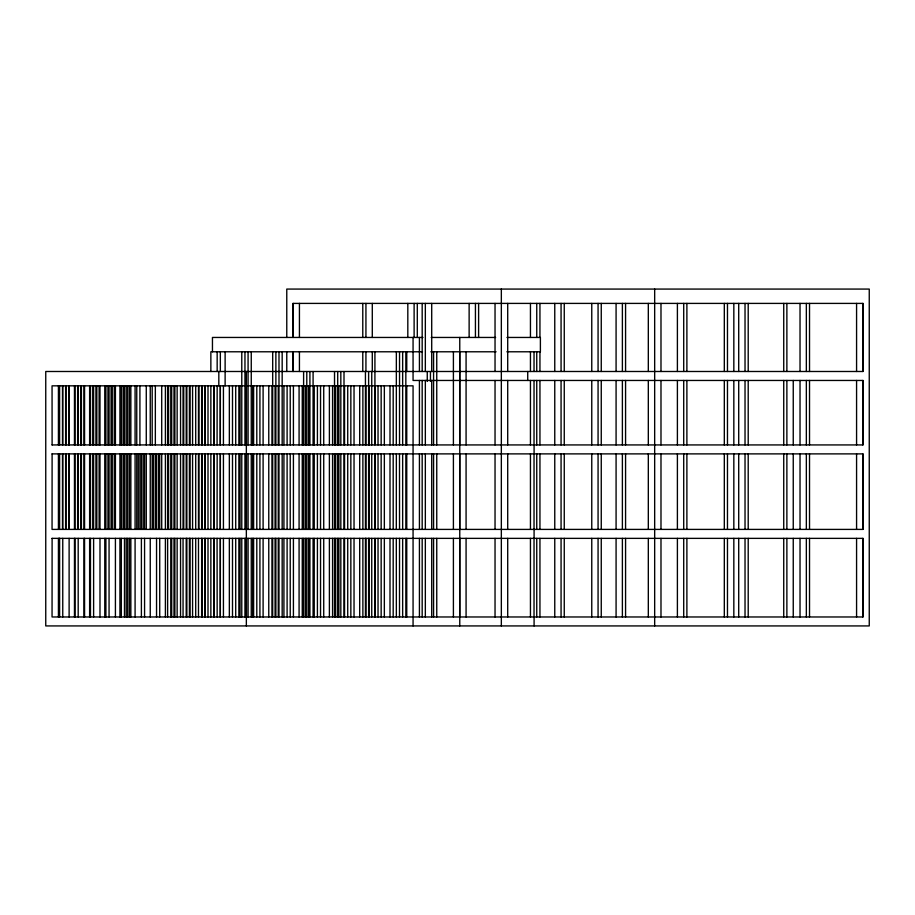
<?xml version="1.0" encoding="UTF-8"?>
<svg xmlns="http://www.w3.org/2000/svg" width="915" height="915" viewBox="0 0 915 915"><rect width="100%" height="100%" fill="white"/><g stroke="black" fill="none" stroke-linecap="round" stroke-linejoin="round"><path stroke-width="1.37" d="M293.132 303.403L293.132 337.452L293.075 303.403L862.948 303.403L862.948 371.49L45.75 371.49L45.75 625.929L869.25 625.929L869.25 289.071L286.772 289.071L286.772 337.452M422.97 337.452L212.452 337.452L212.452 351.783M431.182 337.452L495.633 337.452M506.979 337.452L540.388 337.452L540.388 351.783L506.876 351.783M422.478 351.783L210.862 351.783L210.862 371.49M430.793 351.783L496.09 351.783M52.052 444.93L862.948 444.93L862.948 380.457L413.065 380.457L413.065 337.452M52.052 453.886L862.948 453.886L862.948 529.408L52.052 529.408L52.109 453.886M52.052 538.363L862.948 538.363L862.948 616.973L52.052 616.973L52.109 538.363M862.891 303.403L862.891 371.49M862.891 380.457L862.891 444.93M862.891 453.886L862.891 529.408M862.891 538.363L862.891 616.973M856.577 303.403L856.577 371.49M856.577 380.457L856.577 444.93M856.577 453.886L856.577 529.408M856.577 538.363L856.577 616.973M809.523 303.403L809.523 371.49M809.523 380.457L809.523 444.93M809.523 453.886L809.523 529.408M809.523 538.363L809.523 616.973M806.344 303.403L806.344 371.49M806.344 380.457L806.344 444.93M806.344 453.886L806.344 529.408M806.344 538.363L806.344 616.973M800.03 303.403L800.03 371.49M800.03 380.457L800.03 444.93M800.03 453.886L800.03 529.408M800.03 538.363L800.03 616.973M793.248 380.457L793.248 444.93M793.248 453.886L793.248 529.408M793.248 538.363L793.248 616.973M786.877 303.403L786.877 371.49M786.877 380.457L786.877 444.93M786.877 453.886L786.877 529.408M786.877 538.363L786.877 616.973M783.732 303.403L783.732 371.49M783.732 380.457L783.732 444.93M783.732 453.886L783.732 529.408M783.732 538.363L783.732 616.973M748.207 303.403L748.207 371.49M748.207 380.457L748.207 444.93M748.207 453.886L748.207 529.408M748.207 538.363L748.207 616.973M745.027 303.403L745.027 371.49M745.027 380.457L745.027 444.93M745.027 453.886L745.027 529.408M745.027 538.363L745.027 616.973M738.714 303.403L738.714 371.49M738.714 380.457L738.714 444.93M738.714 453.886L738.714 529.408M738.714 538.363L738.714 616.973M733.83 303.403L733.83 371.49M733.83 380.457L733.83 444.93M733.83 453.886L733.83 529.408M733.83 538.363L733.83 616.973M727.471 303.403L727.471 371.49M727.471 380.457L727.471 444.93M727.471 453.886L727.471 529.408M727.471 538.363L727.471 616.973M724.314 303.403L724.314 371.49M724.314 380.457L724.314 444.93M724.314 453.886L724.314 529.408M724.314 538.363L724.314 616.973M686.89 303.403L686.89 371.49M686.89 380.457L686.89 444.93M686.89 453.886L686.89 529.408M686.89 538.363L686.89 616.973M683.711 303.403L683.711 371.49M683.711 380.457L683.711 444.93M683.711 453.886L683.711 529.408M683.711 538.363L683.711 616.973M677.397 303.403L677.397 371.49M677.397 380.457L677.397 444.93M677.397 453.886L677.397 529.408M677.397 538.363L677.397 616.973M660.985 303.403L660.985 371.49M660.985 380.457L660.985 444.93M660.985 453.886L660.985 529.408M660.985 538.363L660.985 616.973M654.671 289.071L654.671 625.929M648.312 303.403L648.312 371.49M648.312 380.457L648.312 444.93M648.312 453.886L648.312 529.408M648.312 538.363L648.312 616.973M625.574 303.403L625.574 371.49M625.574 380.457L625.574 444.93M625.574 453.886L625.574 529.408M625.574 538.363L625.574 616.973M622.383 303.403L622.383 371.49M622.383 380.457L622.383 444.93M622.383 453.886L622.383 529.408M622.383 538.363L622.383 616.973M616.081 303.403L616.081 371.49M616.081 380.457L616.081 444.93M616.081 453.886L616.081 529.408M616.081 538.363L616.081 616.973M601.258 303.403L601.258 371.49M601.258 380.457L601.258 444.93M601.258 453.886L601.258 529.408M601.258 538.363L601.258 616.973M598.067 303.403L598.067 371.49M598.067 380.457L598.067 444.93M598.067 453.886L598.067 529.408M598.067 538.363L598.067 616.973M591.765 303.403L591.765 371.49M591.765 380.457L591.765 444.93M591.765 453.886L591.765 529.408M591.765 538.363L591.765 616.973M564.258 303.403L564.258 371.49M564.258 380.457L564.258 444.93M564.258 453.886L564.258 529.408M564.258 538.363L564.258 616.973M561.067 303.403L561.067 371.49M561.067 380.457L561.067 444.93M561.067 453.886L561.067 529.408M561.067 538.363L561.067 616.973M554.764 303.403L554.764 371.49M554.764 380.457L554.764 444.93M554.764 453.886L554.764 529.408M554.764 538.363L554.764 616.973M539.942 303.403L539.942 337.452M539.942 351.783L539.942 371.49M539.942 380.457L539.942 444.93M539.942 453.886L539.942 529.408M539.942 538.363L539.942 616.973M536.75 303.403L536.75 337.452M536.75 351.783L536.75 371.49M536.75 380.457L536.75 444.93M536.75 453.886L536.75 529.408M536.75 538.363L536.75 616.973M534.086 444.93L534.086 453.886M534.086 529.408L534.086 538.363M534.086 616.973L534.086 625.929M534.028 351.783L534.028 371.49M534.028 380.457L534.028 444.93M534.028 453.886L534.028 529.408M534.028 538.363L534.028 616.973M530.448 303.403L530.448 337.452M530.448 351.783L530.448 371.49M530.448 380.457L530.448 444.93M530.448 453.886L530.448 529.408M530.448 538.363L530.448 616.973M527.726 371.49L527.726 380.457M507.711 303.403L507.711 371.49M507.711 380.457L507.711 444.93M507.711 453.886L507.711 529.408M507.711 538.363L507.711 616.973M501.34 289.071L501.34 625.929M495.038 303.403L495.038 371.49M495.038 380.457L495.038 444.93M495.038 453.886L495.038 529.408M495.038 538.363L495.038 616.973M478.614 303.403L478.614 337.452M475.434 303.403L475.434 337.452M469.132 303.403L469.132 337.452M466.078 351.783L466.078 444.93M466.078 453.886L466.078 529.408M466.078 538.363L466.078 616.973M459.765 337.452L459.765 625.929M459.707 351.783L459.707 444.93M459.707 453.886L459.707 529.408M459.707 538.363L459.707 616.973M453.405 351.783L453.405 444.93M453.405 453.886L453.405 529.408M453.405 538.363L453.405 616.973M436.752 351.783L436.752 444.93M436.752 453.886L436.752 529.408M436.752 538.363L436.752 616.973M433.573 351.783L433.573 444.93M433.573 453.886L433.573 529.408M433.573 538.363L433.573 616.973M431.708 303.403L431.708 371.49M431.708 380.457L431.708 444.93M431.708 453.886L431.708 529.408M431.708 538.363L431.708 616.973M430.45 371.547L430.45 381.418M427.259 371.547L427.259 381.418M425.338 303.403L425.338 371.49M425.338 380.457L425.338 444.93M425.338 453.886L425.338 529.408M425.338 538.363L425.338 616.973M422.181 303.403L422.181 371.49M422.181 380.457L422.181 444.93M422.181 453.886L422.181 529.408M422.181 538.363L422.181 616.973M419.425 337.452L419.425 371.49M419.425 380.457L419.425 444.93M419.425 453.886L419.425 529.408M419.425 538.363L419.425 616.973M417.297 303.403L417.297 337.452M414.118 303.403L414.118 337.452M413.065 625.929L413.065 385.833L52.052 385.833L52.109 444.93M407.816 303.403L407.816 337.452M406.752 351.783L406.752 371.49M406.752 385.833L406.752 444.93M406.752 453.886L406.752 529.408M406.752 538.363L406.752 616.973M405.837 351.783L405.837 444.93M405.837 453.886L405.837 529.408M405.837 538.363L405.837 616.973M402.657 351.783L402.657 444.93M402.657 453.886L402.657 529.408M402.657 538.363L402.657 616.973M399.535 351.783L399.535 444.93M399.5 453.886L399.535 529.408M399.535 538.363L399.5 616.973M396.355 351.783L396.309 444.93M396.355 453.886L396.309 529.408M396.309 538.363L396.355 616.973M393.187 385.833L393.187 444.93M393.187 453.886L393.187 529.408M393.187 538.363L393.187 616.973M390.007 385.833L390.007 444.93M390.007 453.886L390.007 529.408M390.007 538.363L390.007 616.973M384.346 385.833L384.346 444.93M384.346 453.886L384.346 529.408M384.346 538.363L384.346 616.973M381.155 385.833L381.155 444.93M381.155 453.886L381.155 529.408M381.155 538.363L381.155 616.973M378.032 385.833L378.032 444.93M378.032 453.886L378.032 529.408M378.032 538.363L378.032 616.973M374.921 351.783L374.921 444.93L374.853 385.833M372.291 303.403L372.291 337.452M372.291 351.783L372.291 371.49M371.742 371.547L371.742 444.93M371.742 453.886L371.742 529.408M371.742 538.363L371.742 616.973M369.191 385.833L369.191 444.93M369.191 453.886L369.191 529.408M369.191 538.363L369.191 616.973M368.619 371.547L368.619 444.93M368.619 453.886L368.619 529.408M368.619 538.363L368.619 616.973M366 385.833L366 444.93M366 453.886L366 529.408M366 538.363L366 616.973M365.931 303.403L365.931 337.452M365.931 351.783L365.931 371.49M365.44 371.547L365.44 444.93M365.44 453.886L365.44 529.408M365.44 538.363L365.44 616.973M362.878 385.833L362.878 444.93M362.878 453.886L362.878 529.408M362.878 538.363L362.878 616.973M362.775 303.403L362.775 337.452M362.775 351.783L362.775 371.49M359.698 385.833L359.698 444.93M359.698 453.886L359.698 529.408M359.698 538.363L359.698 616.973M354.036 385.833L354.036 444.93M354.036 453.886L354.036 529.408M354.036 538.363L354.036 616.973M350.845 385.833L350.845 444.93M350.845 453.886L350.845 529.408M350.845 538.363L350.845 616.973M347.723 385.833L347.723 444.93M347.723 453.886L347.723 529.408M347.723 538.363L347.723 616.973M344.543 385.833L344.543 444.93M344.543 453.886L344.543 529.408M344.543 538.363L344.543 616.973M344.006 371.547L344.006 444.93M344.006 453.886L344.006 529.408M344.006 538.363L344.006 616.973M340.826 371.547L340.826 444.93M340.826 453.886L340.826 529.408M340.826 538.363L340.826 616.973M338.882 385.833L338.882 444.93M338.882 453.886L338.882 529.408M338.882 538.363L338.882 616.973M337.704 371.547L337.704 444.93M337.704 453.886L337.704 529.408M337.704 538.363L337.704 616.973M335.691 385.833L335.691 444.93M335.691 453.886L335.691 529.408M335.691 538.363L335.691 616.973M334.524 371.547L334.524 444.93M334.524 453.886L334.524 529.408M334.524 538.363L334.524 616.973M332.568 385.833L332.568 444.93M332.568 453.886L332.568 529.408M332.568 538.363L332.568 616.973M329.389 385.833L329.389 444.93M329.389 453.886L329.389 529.408M329.389 538.363L329.389 616.973M323.727 385.833L323.727 444.93M323.727 453.886L323.727 529.408M323.727 538.363L323.727 616.973M320.536 385.833L320.536 444.93M320.536 453.886L320.536 529.408M320.536 538.363L320.536 616.973M317.413 385.833L317.413 444.93M317.413 453.886L317.413 529.408M317.413 538.363L317.413 616.973M314.234 385.833L314.234 444.93M314.234 453.886L314.234 529.408M314.234 538.363L314.234 616.973M313.09 371.547L313.09 444.93M313.09 453.886L313.09 529.408M313.09 538.363L313.09 616.973M309.911 371.547L309.911 444.93M309.911 453.886L309.911 529.408M309.911 538.363L309.911 616.973M308.572 385.833L308.572 444.93M308.572 453.886L308.572 529.408M308.572 538.363L308.572 616.973M306.788 371.547L306.788 444.93M306.788 453.886L306.788 529.408M306.788 538.363L306.788 616.973M305.381 385.833L305.381 444.93M305.381 453.886L305.381 529.408M305.381 538.363L305.381 616.973M303.608 371.547L303.608 444.93M303.608 453.886L303.608 529.408M303.608 538.363L303.608 616.973M302.259 385.833L302.259 444.93M302.259 453.886L302.259 529.408M302.259 538.363L302.259 616.973M299.434 303.403L299.434 337.452M299.434 351.783L299.434 371.49M299.079 385.833L299.079 444.93M299.079 453.886L299.079 529.408M299.079 538.363L299.079 616.973M293.418 385.833L293.418 444.93M293.418 453.886L293.418 529.408M293.418 538.363L293.418 616.973M290.227 385.833L290.227 444.93M290.227 453.886L290.227 529.408M290.227 538.363L290.227 616.973M287.104 385.833L287.104 444.93M287.104 453.886L287.104 529.408M287.104 538.363L287.104 616.973M286.772 351.783L286.772 371.49M283.925 385.833L283.925 444.93M283.925 453.886L283.925 529.408M283.925 538.363L283.925 616.973M282.175 351.783L282.175 444.93M282.175 453.886L282.175 529.408M282.175 538.363L282.175 616.973M278.995 351.783L278.995 444.93M278.995 453.886L278.995 529.408M278.995 538.363L278.995 616.973M278.263 385.833L278.263 444.93M278.263 453.886L278.263 529.408M278.263 538.363L278.263 616.973M275.873 351.783L275.873 444.93M275.873 453.886L275.873 529.408M275.873 538.363L275.873 616.973M275.072 385.833L275.072 444.93M275.072 453.886L275.072 529.408M275.072 538.363L275.072 616.973M272.693 351.783L272.693 444.93M272.693 453.886L272.693 529.408M272.693 538.363L272.693 616.973M271.949 385.833L271.949 444.93M271.949 453.886L271.949 529.408M271.949 538.363L271.949 616.973M268.77 385.833L268.77 444.93M268.77 453.886L268.77 529.408M268.77 538.363L268.77 616.973M263.108 385.833L263.108 444.93M263.108 453.886L263.108 529.408M263.108 538.363L263.108 616.973M259.917 385.833L259.917 444.93M259.917 453.886L259.917 529.408M259.917 538.363L259.917 616.973M256.795 385.833L256.795 444.93M256.795 453.886L256.795 529.408M256.795 538.363L256.795 616.973M253.615 385.833L253.615 444.93M253.615 453.886L253.615 529.408M253.615 538.363L253.615 616.973M252.723 385.833L252.723 444.93M252.723 453.886L252.723 529.408M252.723 538.363L252.723 616.973M251.259 351.783L251.259 444.93M251.259 453.886L251.259 529.408M251.259 538.363L251.259 616.973M248.079 351.783L248.079 444.93M248.079 453.886L248.079 529.408M248.079 538.363L248.079 616.973M246.421 385.833L246.421 444.93M246.421 453.886L246.421 529.408M246.421 538.363L246.421 616.973M246.352 371.49L246.352 625.929M244.957 351.783L244.957 444.93M244.957 453.886L244.957 529.408M244.957 538.363L244.957 616.973M241.777 351.783L241.777 444.93M241.777 453.886L241.777 529.408M241.777 538.363L241.777 616.973M240.05 385.833L240.05 444.93M240.05 453.886L240.05 529.408M240.05 538.363L240.05 616.973M238.872 385.833L238.872 444.93M238.872 453.886L238.872 529.408M238.872 538.363L238.872 616.973M235.715 385.833L235.715 444.93M235.715 453.886L235.715 529.408M235.715 538.363L235.715 616.973M232.502 385.833L232.502 444.93M232.502 453.886L232.502 529.408M232.502 538.363L232.502 616.973M229.345 385.833L229.345 444.93M229.345 453.886L229.345 529.408M229.345 538.363L229.345 616.973M225.124 351.783L225.124 385.833M223.432 385.833L223.432 444.93M223.432 453.886L223.432 529.408M223.432 538.363L223.432 616.973M220.343 351.783L220.343 371.49M218.822 371.49L218.822 385.833M217.164 351.783L217.164 371.49M217.164 385.833L217.072 444.93M217.164 453.886L217.072 529.408M217.072 538.363L217.164 616.973M214.041 385.833L214.041 444.93M214.041 453.886L214.041 529.408M214.041 538.363L214.041 616.973M213.916 385.833L213.916 444.93M213.916 453.886L213.916 529.408M213.916 538.363L213.916 616.973M210.862 385.833L210.862 444.93M210.862 453.886L210.862 529.408M210.862 538.363L210.862 616.973M208.002 385.833L208.002 444.93M208.002 453.886L208.002 529.408M208.002 538.363L208.002 616.973M205.189 385.833L205.189 444.93M205.189 453.886L205.189 529.408M205.189 538.363L205.189 616.973M204.857 385.833L204.857 444.93M204.857 453.886L204.857 529.408M204.857 538.363L204.857 616.973M202.009 385.833L202.009 444.93M202.009 453.886L202.009 529.408M202.009 538.363L202.009 616.973M201.643 385.833L201.643 444.93M201.643 453.886L201.643 529.408M201.643 538.363L201.643 616.973M198.887 385.833L198.887 444.93M198.887 453.886L198.887 529.408M198.486 385.833L198.486 444.93M198.486 453.886L198.486 529.408M198.486 538.363L198.486 616.973M195.707 385.833L195.707 444.93M195.707 453.886L195.707 529.408M195.707 538.363L195.707 616.973M192.573 385.833L192.573 444.93M192.573 453.886L192.573 529.408M192.573 538.363L192.573 616.973M190.034 385.833L190.034 444.93M190.034 453.886L190.034 529.408M190.034 538.363L190.034 616.973M189.416 385.833L189.416 444.93M189.416 453.886L189.416 529.408M189.416 538.363L189.416 616.973M186.854 385.833L186.854 444.93M186.854 453.886L186.854 529.408M186.854 538.363L186.854 616.973M186.214 385.833L186.214 444.93M186.214 453.886L186.214 529.408M186.214 538.363L186.214 616.973M183.732 385.833L183.732 444.93M183.732 453.886L183.732 529.408M183.057 385.833L183.057 444.93M183.057 453.886L183.057 529.408M183.057 538.363L183.057 616.973M180.552 385.833L180.552 444.93M180.552 453.886L180.552 529.408M180.552 538.363L180.552 616.973M177.144 385.833L177.144 444.93M177.144 453.886L177.144 529.408M177.144 538.363L177.144 616.973M174.879 385.833L174.879 444.93M174.879 453.886L174.879 529.408M174.879 538.363L174.879 616.973M173.987 385.833L173.987 444.93M173.987 453.886L173.987 529.408M173.987 538.363L173.987 616.973M171.7 385.833L171.7 444.93M171.7 453.886L171.7 529.408M171.7 538.363L171.7 616.973M170.773 385.833L170.773 444.93M170.773 453.886L170.773 529.408M170.773 538.363L170.773 616.973M168.577 385.833L168.577 444.93M168.577 453.886L168.577 529.408M167.628 385.833L167.628 444.93M167.628 453.886L167.628 529.408M167.628 538.363L167.628 616.973M165.398 385.833L165.398 444.93M165.398 453.886L165.398 529.408M165.398 538.363L165.398 616.973M161.715 385.833L161.715 444.93M161.715 453.886L161.715 529.408M159.725 453.886L159.725 529.408M159.725 538.363L159.725 616.973M158.558 453.886L158.558 529.408M156.545 453.886L156.545 529.408M156.545 538.363L156.545 616.973M155.344 385.833L155.344 444.93M155.344 453.886L155.344 529.408M153.423 453.886L153.423 529.408M152.187 385.833L152.187 444.93M152.187 453.886L152.187 529.408M150.243 385.833L150.243 444.93M150.243 453.886L150.243 529.408M150.243 538.363L150.243 616.973M146.274 385.833L146.274 444.93M146.274 453.886L146.274 529.408M144.57 453.886L144.57 529.408M144.57 538.363L144.57 616.973M143.129 453.886L143.129 529.408M141.39 453.886L141.39 529.408M141.39 538.363L141.39 616.973M139.915 385.833L139.915 444.93M139.915 453.886L139.915 529.408M138.268 453.886L138.268 529.408M136.758 385.833L136.758 444.93M136.758 453.886L136.758 529.408M135.088 385.833L135.088 444.93M135.088 453.886L135.088 529.408M135.088 538.363L135.088 616.973M130.845 385.833L130.845 444.93M130.845 453.886L130.845 529.408M130.845 538.363L130.845 616.973M129.415 385.833L129.415 444.93M129.415 453.886L129.415 529.408M129.415 538.363L129.415 616.973M127.7 385.833L127.7 444.93M127.7 453.886L127.7 529.408M127.7 538.363L127.7 616.973M126.236 385.833L126.236 444.93M126.236 453.886L126.236 529.408M126.236 538.363L126.236 616.973M124.486 385.833L124.486 444.93M124.486 453.886L124.486 529.408M124.486 538.363L124.486 616.973M123.113 385.833L123.113 444.93M123.113 453.886L123.113 529.408M121.329 385.833L121.329 444.93M121.329 453.886L121.329 529.408M121.329 538.363L121.329 616.973M119.934 385.833L119.934 444.93M119.934 453.886L119.934 529.408M119.934 538.363L119.934 616.973M115.416 385.833L115.416 444.93M115.416 453.886L115.416 529.408M115.416 538.363L115.416 616.973M114.261 385.833L114.261 444.93M114.261 453.886L114.261 529.408M112.259 385.833L112.259 444.93M112.259 453.886L112.259 529.408M111.081 385.833L111.081 444.93M111.081 453.886L111.081 529.408M109.057 385.833L109.057 444.93M109.057 453.886L109.057 529.408M109.057 538.363L109.057 616.973M107.959 385.833L107.959 444.93M107.959 453.886L107.959 529.408M105.9 385.833L105.9 444.93M105.9 453.886L105.9 529.408M105.9 538.363L105.9 616.973M104.779 385.833L104.779 444.93M104.779 453.886L104.779 529.408M104.779 538.363L104.779 616.973M99.987 385.833L99.987 444.93M99.987 453.886L99.987 529.408M99.987 538.363L99.987 616.973M99.106 385.833L99.106 444.93M99.106 453.886L99.106 529.408M96.83 385.833L96.83 444.93M96.83 453.886L96.83 529.408M95.926 385.833L95.926 444.93M95.926 453.886L95.926 529.408M93.616 385.833L93.616 444.93M93.616 453.886L93.616 529.408M93.616 538.363L93.616 616.973M92.804 385.833L92.804 444.93M92.804 453.886L92.804 529.408M90.471 385.833L90.471 444.93M90.471 453.886L90.471 529.408M90.471 538.363L90.471 616.973M89.624 385.833L89.624 444.93M89.624 453.886L89.624 529.408M89.624 538.363L89.624 616.973M84.557 385.833L84.557 444.93M84.557 453.886L84.557 529.408M84.557 538.363L84.557 616.973M83.951 385.833L83.951 444.93M83.951 453.886L83.951 529.408M83.951 538.363L83.951 616.973M81.401 385.833L81.401 444.93M81.401 453.886L81.401 529.408M80.772 385.833L80.772 444.93M80.772 453.886L80.772 529.408M78.187 385.833L78.187 444.93M78.187 453.886L78.187 529.408M78.187 538.363L78.187 616.973M77.649 385.833L77.649 444.93M77.649 453.886L77.649 529.408M75.041 385.833L75.041 444.93M75.041 453.886L75.041 529.408M75.041 538.363L75.041 616.973M74.47 385.833L74.47 444.93M74.47 453.886L74.47 529.408M74.47 538.363L74.47 616.973M69.117 385.833L69.117 444.93M69.117 453.886L69.117 529.408M69.117 538.363L69.117 616.973M68.797 385.833L68.797 444.93M68.797 453.886L68.797 529.408M65.972 385.833L65.972 444.93M65.972 453.886L65.972 529.408M65.617 385.833L65.617 444.93M65.617 453.886L65.617 529.408M62.758 385.833L62.758 444.93M62.758 453.886L62.758 529.408M62.758 538.363L62.758 616.973M62.495 385.833L62.495 444.93M62.495 453.886L62.495 529.408M59.601 385.833L59.601 444.93M59.601 453.886L59.601 529.408M59.601 538.363L59.601 616.973M59.315 385.833L59.315 444.93M59.315 453.886L59.315 529.408M59.315 538.363L59.315 616.973M58.423 385.833L58.423 444.93M58.423 453.886L58.423 529.408M58.423 538.363L58.423 616.973M374.921 529.408L374.921 453.886L374.853 529.408M374.921 616.973L374.921 538.363L374.853 616.973M293.132 371.49L293.132 351.783L293.075 371.49M220.343 444.93L220.343 385.833L220.286 444.93M220.343 529.408L220.343 453.886L220.286 529.408M220.343 616.973L220.343 538.363L220.286 616.973"/></g></svg>
